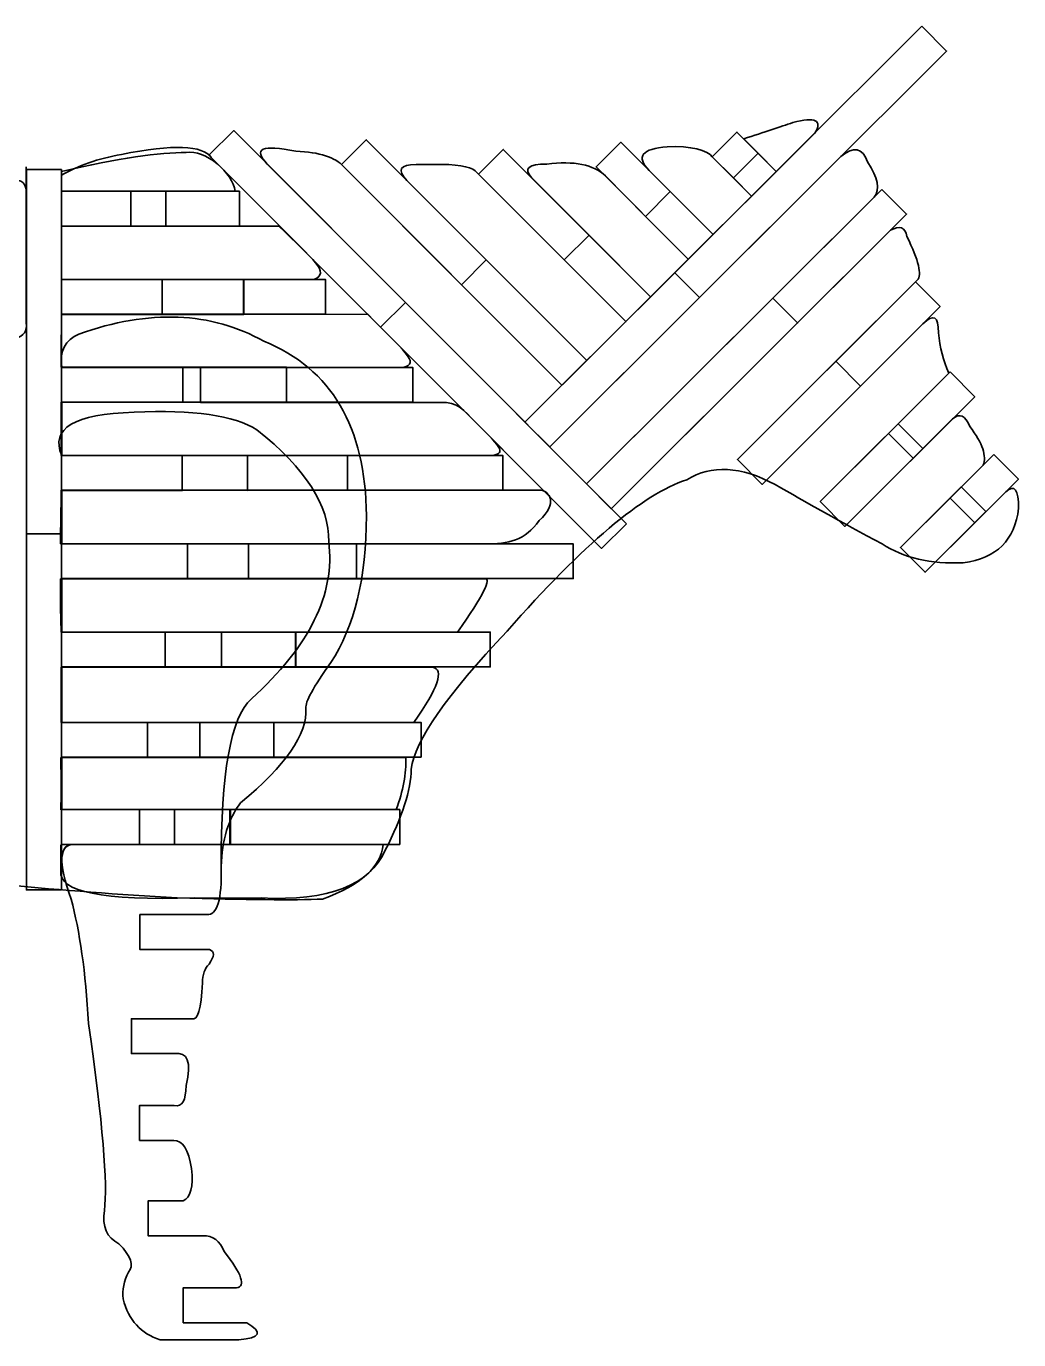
# Model space of a CAD drawing. Header units: inches. Extents: x -30.6 to 6.4, y -21.9 to 8.7.
# Drawn here: x -7.847 to -4.92, y 4.802 to 8.677 of the extents above; entities that cross this region are included whole.
import ezdxf

# ---------------------------------------------------------------- set-up
doc = ezdxf.new("R2010")
doc.units = ezdxf.units.IN
doc.header["$MEASUREMENT"] = 0
doc.layers.add('Layer 1', color=1, linetype='Continuous')

msp = doc.modelspace()

# ---------------------------------------------------------------- linework, layer by layer
at = {"layer": 'Layer 1', "color": 1, "lineweight": 35}
for points in [[(-7.7439, 8.0875), (-7.2189, 8.0875), (-7.2189, 8.19), (-7.7439, 8.19), (-7.7439, 8.0875)], [(-7.7439, 7.8272), (-6.9646, 7.8272), (-6.9646, 7.9296), (-7.7439, 7.9296), (-7.7439, 7.8272)], [(-7.7439, 7.5677), (-6.7072, 7.5677), (-6.7072, 7.6702), (-7.7439, 7.6702), (-7.7439, 7.5677)], [(-7.7439, 7.3079), (-6.4413, 7.3079), (-6.4413, 7.4103), (-7.7439, 7.4103), (-7.7439, 7.3079)], [(-7.7439, 7.0473), (-6.2339, 7.0473), (-6.2339, 7.1497), (-7.7439, 7.1497), (-7.7439, 7.0473)], [(-7.7439, 6.787), (-6.4786, 6.787), (-6.4786, 6.8894), (-7.7439, 6.8894), (-7.7439, 6.787)], [(-7.7439, 6.5206), (-6.683, 6.5206), (-6.683, 6.623), (-7.7439, 6.623), (-7.7439, 6.5206)], [(-7.7439, 6.2633), (-6.7458, 6.2633), (-6.7458, 6.3657), (-7.7439, 6.3657), (-7.7439, 6.2633)]]:
    msp.add_lwpolyline(points, close=True, dxfattribs=at)
at = {"layer": 'Layer 1', "color": 2, "lineweight": 35}
for points in [[(-7.7439, 8.0875), (-7.5389, 8.0875), (-7.5389, 8.19), (-7.7439, 8.19), (-7.7439, 8.0875)], [(-7.7439, 7.8272), (-7.4461, 7.8272), (-7.4461, 7.9296), (-7.7439, 7.9296), (-7.7439, 7.8272)], [(-7.7439, 7.5677), (-7.3338, 7.5677), (-7.3338, 7.6702), (-7.7439, 7.6702), (-7.7439, 7.5677)], [(-7.7439, 7.3079), (-7.1947, 7.3079), (-7.1947, 7.4103), (-7.7439, 7.4103), (-7.7439, 7.3079)], [(-7.7439, 7.0473), (-7.1918, 7.0473), (-7.1918, 7.1497), (-7.7439, 7.1497), (-7.7439, 7.0473)], [(-7.7439, 6.787), (-7.2713, 6.787), (-7.2713, 6.8894), (-7.7439, 6.8894), (-7.7439, 6.787)], [(-7.7439, 6.5206), (-7.3355, 6.5206), (-7.3355, 6.623), (-7.7439, 6.623), (-7.7439, 6.5206)], [(-7.7439, 6.2633), (-7.4099, 6.2633), (-7.4099, 6.3657), (-7.7439, 6.3657), (-7.7439, 6.2633)]]:
    msp.add_lwpolyline(points, close=True, dxfattribs=at)
at = {"layer": 'Layer 1', "color": 6, "lineweight": 35}
for points in [[(-7.436, 8.0875), (-7.2189, 8.0875), (-7.2189, 8.19), (-7.436, 8.19), (-7.436, 8.0875)], [(-7.2062, 7.8272), (-6.9646, 7.8272), (-6.9646, 7.9296), (-7.2062, 7.9296), (-7.2062, 7.8272)], [(-7.0799, 7.5677), (-6.7072, 7.5677), (-6.7072, 7.6702), (-7.0799, 7.6702), (-7.0799, 7.5677)], [(-6.8998, 7.3079), (-6.4413, 7.3079), (-6.4413, 7.4103), (-6.8998, 7.4103), (-6.8998, 7.3079)], [(-6.8737, 7.0473), (-6.2339, 7.0473), (-6.2339, 7.1497), (-6.8737, 7.1497), (-6.8737, 7.0473)], [(-7.0533, 6.787), (-6.4786, 6.787), (-6.4786, 6.8894), (-7.0533, 6.8894), (-7.0533, 6.787)], [(-7.1174, 6.5206), (-6.683, 6.5206), (-6.683, 6.623), (-7.1174, 6.623), (-7.1174, 6.5206)], [(-7.2466, 6.2633), (-6.7458, 6.2633), (-6.7458, 6.3657), (-7.2466, 6.3657), (-7.2466, 6.2633)]]:
    msp.add_lwpolyline(points, close=True, dxfattribs=at)
at = {"layer": 'Layer 1', "color": 30, "lineweight": 35}
for points in [[(-7.3855, 7.5677), (-6.7072, 7.5677), (-6.7072, 7.6702), (-7.3855, 7.6702), (-7.3855, 7.5677)], [(-7.3872, 7.3079), (-6.4413, 7.3079), (-6.4413, 7.4103), (-7.3872, 7.4103), (-7.3872, 7.3079)], [(-7.3719, 7.0473), (-6.2339, 7.0473), (-6.2339, 7.1497), (-7.3719, 7.1497), (-7.3719, 7.0473)], [(-7.438, 6.787), (-6.4786, 6.787), (-6.4786, 6.8894), (-7.438, 6.8894), (-7.438, 6.787)], [(-7.4895, 6.5206), (-6.683, 6.5206), (-6.683, 6.623), (-7.4895, 6.623), (-7.4895, 6.5206)], [(-7.5131, 6.2633), (-6.7458, 6.2633), (-6.7458, 6.3657), (-7.5131, 6.3657), (-7.5131, 6.2633)]]:
    msp.add_lwpolyline(points, close=True, dxfattribs=at)
at = {"layer": 'Layer 1', "color": 1, "lineweight": 35}
for points in [[(-5.2055, 8.6769), (-5.2055, 8.6769), (-5.1327, 8.6039), (-5.1327, 8.6039), (-5.1327, 8.6039), (-5.1327, 8.6039), (-6.3035, 7.4357), (-6.3035, 7.4357), (-6.3035, 7.4357), (-6.3035, 7.4357), (-6.3764, 7.5087), (-6.3764, 7.5087), (-6.3764, 7.5087), (-6.3764, 7.5087), (-5.2055, 8.6769), (-5.2055, 8.6769)], [(-6.0774, 7.2091), (-6.0774, 7.2091), (-6.1504, 7.1362), (-6.1504, 7.1362), (-6.1504, 7.1362), (-6.1504, 7.1362), (-7.3084, 8.2965), (-7.3084, 8.2965), (-7.3084, 8.2965), (-7.3084, 8.2965), (-7.2354, 8.3694), (-7.2354, 8.3694), (-7.2354, 8.3694), (-7.2354, 8.3694), (-6.0774, 7.2091), (-6.0774, 7.2091)], [(-6.1943, 7.6904), (-6.1943, 7.6904), (-6.2673, 7.6176), (-6.2673, 7.6176), (-6.2673, 7.6176), (-6.2673, 7.6176), (-6.9178, 8.2694), (-6.9178, 8.2694), (-6.9178, 8.2694), (-6.9178, 8.2694), (-6.8448, 8.3423), (-6.8448, 8.3423), (-6.8448, 8.3423), (-6.8448, 8.3423), (-6.1943, 7.6904), (-6.1943, 7.6904)], [(-5.8216, 8.0623), (-5.8216, 8.0623), (-5.8946, 7.9894), (-5.8946, 7.9894), (-5.8946, 7.9894), (-5.8946, 7.9894), (-6.1666, 8.2619), (-6.1666, 8.2619), (-6.1666, 8.2619), (-6.1666, 8.2619), (-6.0936, 8.3347), (-6.0936, 8.3347), (-6.0936, 8.3347), (-6.0936, 8.3347), (-5.8216, 8.0623), (-5.8216, 8.0623)], [(-5.635, 8.2485), (-5.635, 8.2485), (-5.708, 8.1756), (-5.708, 8.1756), (-5.708, 8.1756), (-5.708, 8.1756), (-5.8241, 8.2919), (-5.8241, 8.2919), (-5.8241, 8.2919), (-5.8241, 8.2919), (-5.7511, 8.3648), (-5.7511, 8.3648), (-5.7511, 8.3648), (-5.7511, 8.3648), (-5.635, 8.2485), (-5.635, 8.2485)], [(-6.0059, 7.8784), (-6.0059, 7.8784), (-6.0789, 7.8055), (-6.0789, 7.8055), (-6.0789, 7.8055), (-6.0789, 7.8055), (-6.5134, 8.241), (-6.5134, 8.241), (-6.5134, 8.241), (-6.5134, 8.241), (-6.4404, 8.3138), (-6.4404, 8.3138), (-6.4404, 8.3138), (-6.4404, 8.3138), (-6.0059, 7.8784), (-6.0059, 7.8784)], [(-7.847, 8.2541), (-7.847, 8.2541), (-7.7439, 8.2541), (-7.7439, 8.2541), (-7.7439, 8.2541), (-7.7439, 8.2541), (-7.7439, 6.1291), (-7.7439, 6.1291), (-7.7439, 6.1291), (-7.7439, 6.1291), (-7.847, 6.1291), (-7.847, 6.1291), (-7.847, 6.1291), (-7.847, 6.1291), (-7.847, 8.2541), (-7.847, 8.2541)], [(-5.3238, 8.1957), (-5.3238, 8.1957), (-5.2509, 8.1226), (-5.2509, 8.1226), (-5.2509, 8.1226), (-5.2509, 8.1226), (-6.1217, 7.2535), (-6.1217, 7.2535), (-6.1217, 7.2535), (-6.1217, 7.2535), (-6.1946, 7.3265), (-6.1946, 7.3265), (-6.1946, 7.3265), (-6.1946, 7.3265), (-5.3238, 8.1957), (-5.3238, 8.1957)], [(-5.2246, 7.9227), (-5.2246, 7.9227), (-5.1518, 7.8497), (-5.1518, 7.8497), (-5.1518, 7.8497), (-5.1518, 7.8497), (-5.6771, 7.3254), (-5.6771, 7.3254), (-5.6771, 7.3254), (-5.6771, 7.3254), (-5.75, 7.3984), (-5.75, 7.3984), (-5.75, 7.3984), (-5.75, 7.3984), (-5.2246, 7.9227), (-5.2246, 7.9227)], [(-5.1224, 7.657), (-5.1224, 7.657), (-5.0496, 7.584), (-5.0496, 7.584), (-5.0496, 7.584), (-5.0496, 7.584), (-5.4329, 7.2014), (-5.4329, 7.2014), (-5.4329, 7.2014), (-5.4329, 7.2014), (-5.5057, 7.2745), (-5.5057, 7.2745), (-5.5057, 7.2745), (-5.5057, 7.2745), (-5.1224, 7.657), (-5.1224, 7.657)], [(-4.9938, 7.4135), (-4.9938, 7.4135), (-4.921, 7.3404), (-4.921, 7.3404), (-4.921, 7.3404), (-4.921, 7.3404), (-5.1961, 7.0659), (-5.1961, 7.0659), (-5.1961, 7.0659), (-5.1961, 7.0659), (-5.2689, 7.1389), (-5.2689, 7.1389), (-5.2689, 7.1389), (-5.2689, 7.1389), (-4.9938, 7.4135), (-4.9938, 7.4135)]]:
    msp.add_open_spline(points, degree=3, knots=[0, 0, 0, 0, 0.25, 0.25, 0.25, 0.25, 0.5, 0.5, 0.5, 0.5, 0.75, 0.75, 0.75, 0.75, 1, 1, 1, 1], dxfattribs=at)
at = {"layer": 'Layer 1', "lineweight": 35}
for points, knots in [([(-5.5862, 8.3927), (-5.5196, 8.4101), (-5.498, 8.3998), (-5.5214, 8.3618), (-5.5214, 8.3618), (-5.5214, 8.3618), (-5.9345, 7.9496), (-5.9345, 7.9496), (-5.9345, 7.9496), (-5.9345, 7.9496), (-5.8617, 7.8766), (-5.8617, 7.8766), (-5.8617, 7.8766), (-5.8617, 7.8766), (-5.4448, 8.2925), (-5.4448, 8.2925), (-5.4448, 8.2925), (-5.4067, 8.3242), (-5.3805, 8.3189), (-5.3662, 8.2766), (-5.3662, 8.2766), (-5.3346, 8.2302), (-5.328, 8.1956), (-5.3464, 8.1729)], [0, 0, 0, 0, 0.166667, 0.166667, 0.166667, 0.166667, 0.333333, 0.333333, 0.333333, 0.333333, 0.5, 0.5, 0.5, 0.5, 0.666667, 0.666667, 0.666667, 0.666667, 0.833333, 0.833333, 0.833333, 0.833333, 1, 1, 1, 1]), ([(-5.5862, 8.3927), (-5.6233, 8.3802), (-5.6704, 8.3647), (-5.7311, 8.3448), (-5.7311, 8.3448), (-5.7311, 8.3448), (-5.6888, 8.3024), (-5.6888, 8.3024), (-5.6888, 8.3024), (-5.6888, 8.3024), (-5.7618, 8.2296), (-5.7618, 8.2296), (-5.7618, 8.2296), (-5.7618, 8.2296), (-5.8241, 8.2919), (-5.8241, 8.2919), (-5.8241, 8.2919), (-5.8359, 8.3101), (-5.889, 8.3257), (-5.9566, 8.3212)], [0, 0, 0, 0, 0.2, 0.2, 0.2, 0.2, 0.4, 0.4, 0.4, 0.4, 0.6, 0.6, 0.6, 0.6, 0.8, 0.8, 0.8, 0.8, 1, 1, 1, 1]), ([(-7.5663, 8.2991), (-7.6357, 8.2863), (-7.6948, 8.2657), (-7.7436, 8.2374), (-7.7436, 8.2374), (-7.7436, 8.2219), (-7.7436, 8.2057), (-7.7437, 8.1903)], [0, 0, 0, 0, 0.5, 0.5, 0.5, 0.5, 1, 1, 1, 1]), ([(-8.0005, 7.7519), (-7.8907, 7.7404), (-7.8397, 7.7567), (-7.8476, 7.8006), (-7.8476, 7.8006), (-7.8476, 7.9868), (-7.8476, 8.1405), (-7.8476, 8.2618)], [0, 0, 0, 0, 0.5, 0.5, 0.5, 0.5, 1, 1, 1, 1]), ([(-7.1368, 8.2705), (-7.1368, 8.2705), (-6.7291, 7.8621), (-6.7291, 7.8621), (-6.7291, 7.8621), (-6.7291, 7.8621), (-6.8021, 7.7892), (-6.8021, 7.7892), (-6.8021, 7.7892), (-6.8021, 7.7892), (-7.3018, 8.2898), (-7.3018, 8.2898)], [0, 0, 0, 0, 0.333333, 0.333333, 0.333333, 0.333333, 0.666667, 0.666667, 0.666667, 0.666667, 1, 1, 1, 1]), ([(-6.7248, 8.2219), (-6.7248, 8.2219), (-6.4907, 7.9874), (-6.4907, 7.9874), (-6.4907, 7.9874), (-6.4907, 7.9874), (-6.5637, 7.9145), (-6.5637, 7.9145), (-6.5637, 7.9145), (-6.5637, 7.9145), (-6.9121, 8.2636), (-6.9121, 8.2636)], [0, 0, 0, 0, 0.333333, 0.333333, 0.333333, 0.333333, 0.666667, 0.666667, 0.666667, 0.666667, 1, 1, 1, 1]), ([(-8, 8.1332), (-8.0018, 8.1667), (-7.9806, 8.1906), (-7.9362, 8.2048), (-7.9362, 8.2048), (-7.8729, 8.2364), (-7.8432, 8.2263), (-7.847, 8.1745)], [0, 0, 0, 0, 0.5, 0.5, 0.5, 0.5, 1, 1, 1, 1]), ([(-7.847, 8.1745), (-7.847, 8.1745), (-7.847, 7.1795), (-7.847, 7.1795), (-7.847, 7.1795), (-7.847, 7.1795), (-7.7439, 7.1795), (-7.7439, 7.1795), (-7.7439, 7.1795), (-7.7439, 7.1795), (-7.7439, 8.2487), (-7.7439, 8.2487)], [0, 0, 0, 0, 0.333333, 0.333333, 0.333333, 0.333333, 0.666667, 0.666667, 0.666667, 0.666667, 1, 1, 1, 1]), ([(-6.3573, 8.2304), (-6.3573, 8.2304), (-6.1874, 8.0603), (-6.1874, 8.0603), (-6.1874, 8.0603), (-6.1874, 8.0603), (-6.2604, 7.9875), (-6.2604, 7.9875), (-6.2604, 7.9875), (-6.2604, 7.9875), (-6.5231, 8.2506), (-6.5231, 8.2506)], [0, 0, 0, 0, 0.333333, 0.333333, 0.333333, 0.333333, 0.666667, 0.666667, 0.666667, 0.666667, 1, 1, 1, 1]), ([(-6.0104, 8.2514), (-6.0104, 8.2514), (-5.9481, 8.189), (-5.9481, 8.189), (-5.9481, 8.189), (-5.9481, 8.189), (-6.0211, 8.1161), (-6.0211, 8.1161), (-6.0211, 8.1161), (-6.0211, 8.1161), (-6.1389, 8.2357), (-6.1389, 8.2357)], [0, 0, 0, 0, 0.333333, 0.333333, 0.333333, 0.333333, 0.666667, 0.666667, 0.666667, 0.666667, 1, 1, 1, 1]), ([(-7.7437, 8.1903), (-7.7437, 8.1903), (-7.436, 8.1907), (-7.436, 8.1907), (-7.436, 8.1907), (-7.436, 8.1907), (-7.436, 8.0875), (-7.436, 8.0875), (-7.436, 8.0875), (-7.436, 8.0875), (-7.7437, 8.0871), (-7.7437, 8.0871), (-7.7437, 8.0871), (-7.7437, 8.0357), (-7.7438, 7.982), (-7.7439, 7.9306)], [0, 0, 0, 0, 0.25, 0.25, 0.25, 0.25, 0.5, 0.5, 0.5, 0.5, 0.75, 0.75, 0.75, 0.75, 1, 1, 1, 1]), ([(-7.0999, 8.0875), (-7.0999, 8.0875), (-7.5389, 8.0868), (-7.5389, 8.0868), (-7.5389, 8.0868), (-7.5389, 8.0868), (-7.5389, 8.19), (-7.5389, 8.19), (-7.5389, 8.19), (-7.5389, 8.19), (-7.2313, 8.1907), (-7.2313, 8.1907)], [0, 0, 0, 0, 0.333333, 0.333333, 0.333333, 0.333333, 0.666667, 0.666667, 0.666667, 0.666667, 1, 1, 1, 1]), ([(-5.2985, 8.075), (-5.2985, 8.075), (-5.5725, 7.8017), (-5.5725, 7.8017), (-5.5725, 7.8017), (-5.5725, 7.8017), (-5.6453, 7.8747), (-5.6453, 7.8747), (-5.6453, 7.8747), (-5.6453, 7.8747), (-5.3464, 8.1729), (-5.3464, 8.1729)], [0, 0, 0, 0, 0.333333, 0.333333, 0.333333, 0.333333, 0.666667, 0.666667, 0.666667, 0.666667, 1, 1, 1, 1]), ([(-5.2985, 8.075), (-5.2713, 8.0902), (-5.2551, 8.0842), (-5.2499, 8.0569), (-5.2499, 8.0569), (-5.2148, 7.9855), (-5.2046, 7.9426), (-5.2192, 7.928)], [0, 0, 0, 0, 0.5, 0.5, 0.5, 0.5, 1, 1, 1, 1]), ([(-7.7439, 7.9306), (-7.7439, 7.9306), (-7.2058, 7.93), (-7.2058, 7.93), (-7.2058, 7.93), (-7.2058, 7.93), (-7.2058, 7.8269), (-7.2058, 7.8269), (-7.2058, 7.8269), (-7.2058, 7.8269), (-7.7439, 7.8269), (-7.7439, 7.8269)], [0, 0, 0, 0, 0.333333, 0.333333, 0.333333, 0.333333, 0.666667, 0.666667, 0.666667, 0.666667, 1, 1, 1, 1]), ([(-6.9987, 7.9303), (-6.9987, 7.9303), (-7.4461, 7.9296), (-7.4461, 7.9296), (-7.4461, 7.9296), (-7.4461, 7.9296), (-7.4461, 7.8265), (-7.4461, 7.8265), (-7.4461, 7.8265), (-7.4461, 7.8265), (-6.84, 7.8272), (-6.84, 7.8272), (-6.84, 7.8272), (-6.7378, 7.7212), (-6.682, 7.6818), (-6.7357, 7.6702)], [0, 0, 0, 0, 0.25, 0.25, 0.25, 0.25, 0.5, 0.5, 0.5, 0.5, 0.75, 0.75, 0.75, 0.75, 1, 1, 1, 1]), ([(-5.2026, 7.7989), (-5.2026, 7.7989), (-5.3866, 7.6154), (-5.3866, 7.6154), (-5.3866, 7.6154), (-5.3866, 7.6154), (-5.4594, 7.6884), (-5.4594, 7.6884), (-5.4594, 7.6884), (-5.4594, 7.6884), (-5.2192, 7.928), (-5.2192, 7.928)], [0, 0, 0, 0, 0.333333, 0.333333, 0.333333, 0.333333, 0.666667, 0.666667, 0.666667, 0.666667, 1, 1, 1, 1]), ([(-7.3152, 6.0559), (-7.2843, 6.0526), (-7.27, 6.1), (-7.2724, 6.1981), (-7.2724, 6.1981), (-7.27, 6.2763), (-7.2509, 6.3389), (-7.2152, 6.386), (-7.2152, 6.386), (-7.0819, 6.4958), (-7.0176, 6.5888), (-7.0224, 6.6652), (-7.0224, 6.6652), (-7.0253, 6.6825), (-7.0009, 6.7272), (-6.9491, 6.7994), (-6.9491, 6.7994), (-6.8795, 6.9056), (-6.8444, 7.0499), (-6.8438, 7.2324), (-6.8438, 7.2324), (-6.8467, 7.4952), (-6.9475, 7.6669), (-7.1463, 7.7474), (-7.1463, 7.7474), (-7.3021, 7.8354), (-7.4841, 7.8425), (-7.6922, 7.7688), (-7.6922, 7.7688), (-7.7322, 7.752), (-7.7491, 7.7194), (-7.7428, 7.6709)], [0, 0, 0, 0, 0.125, 0.125, 0.125, 0.125, 0.25, 0.25, 0.25, 0.25, 0.375, 0.375, 0.375, 0.375, 0.5, 0.5, 0.5, 0.5, 0.625, 0.625, 0.625, 0.625, 0.75, 0.75, 0.75, 0.75, 0.875, 0.875, 0.875, 0.875, 1, 1, 1, 1]), ([(-5.2026, 7.7989), (-5.1711, 7.8301), (-5.1559, 7.8214), (-5.1568, 7.7729), (-5.1568, 7.7729), (-5.1527, 7.7295), (-5.1425, 7.6896), (-5.1262, 7.6531)], [0, 0, 0, 0, 0.5, 0.5, 0.5, 0.5, 1, 1, 1, 1]), ([(-7.7447, 7.671), (-7.7447, 7.671), (-7.0799, 7.6709), (-7.0799, 7.6709), (-7.0799, 7.6709), (-7.0799, 7.6709), (-7.0799, 7.5677), (-7.0799, 7.5677), (-7.0799, 7.5677), (-7.0799, 7.5677), (-7.7447, 7.5678), (-7.7447, 7.5678)], [0, 0, 0, 0, 0.333333, 0.333333, 0.333333, 0.333333, 0.666667, 0.666667, 0.666667, 0.666667, 1, 1, 1, 1]), ([(-7.7428, 7.6709), (-7.7428, 7.6709), (-7.3855, 7.6709), (-7.3855, 7.6709), (-7.3855, 7.6709), (-7.3855, 7.6709), (-7.3855, 7.5677), (-7.3855, 7.5677), (-7.3855, 7.5677), (-7.3855, 7.5677), (-7.7428, 7.5677), (-7.7428, 7.5677)], [0, 0, 0, 0, 0.333333, 0.333333, 0.333333, 0.333333, 0.666667, 0.666667, 0.666667, 0.666667, 1, 1, 1, 1]), ([(-6.626, 7.567), (-6.626, 7.567), (-7.3338, 7.567), (-7.3338, 7.567), (-7.3338, 7.567), (-7.3338, 7.567), (-7.3338, 7.6702), (-7.3338, 7.6702), (-7.3338, 7.6702), (-7.3338, 7.6702), (-6.7357, 7.6702), (-6.7357, 7.6702)], [0, 0, 0, 0, 0.333333, 0.333333, 0.333333, 0.333333, 0.666667, 0.666667, 0.666667, 0.666667, 1, 1, 1, 1]), ([(-5.115, 7.5186), (-5.115, 7.5186), (-5.2317, 7.4022), (-5.2317, 7.4022), (-5.2317, 7.4022), (-5.2317, 7.4022), (-5.3045, 7.4752), (-5.3045, 7.4752), (-5.3045, 7.4752), (-5.3045, 7.4752), (-5.1262, 7.6531), (-5.1262, 7.6531)], [0, 0, 0, 0, 0.333333, 0.333333, 0.333333, 0.333333, 0.666667, 0.666667, 0.666667, 0.666667, 1, 1, 1, 1]), ([(-6.626, 7.567), (-6.5752, 7.5708), (-6.5549, 7.5415), (-6.5253, 7.5119), (-6.5253, 7.5119), (-6.4537, 7.4401), (-6.4273, 7.4172), (-6.4721, 7.411)], [0, 0, 0, 0, 0.5, 0.5, 0.5, 0.5, 1, 1, 1, 1]), ([(-6.9551, 7.1563), (-6.9527, 7.2621), (-7.0233, 7.3721), (-7.167, 7.4864), (-7.167, 7.4864), (-7.2342, 7.5287), (-7.3551, 7.546), (-7.5295, 7.5383)], [0, 0, 0, 0, 0.5, 0.5, 0.5, 0.5, 1, 1, 1, 1]), ([(-5.115, 7.5186), (-5.0948, 7.5365), (-5.0777, 7.529), (-5.0638, 7.4961), (-5.0638, 7.4961), (-5.0266, 7.4459), (-5.0137, 7.408), (-5.025, 7.3823)], [0, 0, 0, 0, 0.5, 0.5, 0.5, 0.5, 1, 1, 1, 1]), ([(-7.7443, 7.4109), (-7.7443, 7.4109), (-6.8998, 7.411), (-6.8998, 7.411), (-6.8998, 7.411), (-6.8998, 7.411), (-6.8998, 7.3079), (-6.8998, 7.3079), (-6.8998, 7.3079), (-6.8998, 7.3079), (-7.7443, 7.3078), (-7.7443, 7.3078)], [0, 0, 0, 0, 0.333333, 0.333333, 0.333333, 0.333333, 0.666667, 0.666667, 0.666667, 0.666667, 1, 1, 1, 1]), ([(-7.7428, 7.4105), (-7.7428, 7.4105), (-7.3872, 7.4103), (-7.3872, 7.4103), (-7.3872, 7.4103), (-7.3872, 7.4103), (-7.3872, 7.3072), (-7.3872, 7.3072), (-7.3872, 7.3072), (-7.3872, 7.3072), (-7.7428, 7.3074), (-7.7428, 7.3074)], [0, 0, 0, 0, 0.333333, 0.333333, 0.333333, 0.333333, 0.666667, 0.666667, 0.666667, 0.666667, 1, 1, 1, 1]), ([(-7.7428, 7.4105), (-7.7428, 7.4105), (-7.3872, 7.4103), (-7.3872, 7.4103), (-7.3872, 7.4103), (-7.3872, 7.4103), (-7.3872, 7.3072), (-7.3872, 7.3072), (-7.3872, 7.3072), (-7.3872, 7.3072), (-7.7428, 7.3074), (-7.7428, 7.3074)], [0, 0, 0, 0, 0.333333, 0.333333, 0.333333, 0.333333, 0.666667, 0.666667, 0.666667, 0.666667, 1, 1, 1, 1]), ([(-6.4721, 7.3079), (-6.4721, 7.3079), (-7.1947, 7.3072), (-7.1947, 7.3072), (-7.1947, 7.3072), (-7.1947, 7.3072), (-7.1947, 7.4103), (-7.1947, 7.4103), (-7.1947, 7.4103), (-7.1947, 7.4103), (-6.4721, 7.411), (-6.4721, 7.411)], [0, 0, 0, 0, 0.333333, 0.333333, 0.333333, 0.333333, 0.666667, 0.666667, 0.666667, 0.666667, 1, 1, 1, 1]), ([(-4.9583, 7.3032), (-4.9326, 7.3264), (-4.92, 7.3103), (-4.9207, 7.2549), (-4.9207, 7.2549), (-4.9308, 7.1609), (-4.9851, 7.1073), (-5.0835, 7.0942), (-5.0835, 7.0942), (-5.1801, 7.0901), (-5.26, 7.1085), (-5.3232, 7.1496), (-5.3232, 7.1496), (-5.4449, 7.2151), (-5.5499, 7.2734), (-5.6381, 7.3246), (-5.6381, 7.3246), (-5.7395, 7.3794), (-5.8266, 7.3841), (-5.8994, 7.3389), (-5.8994, 7.3389), (-6.0282, 7.2972), (-6.2047, 7.1484), (-6.429, 6.8924), (-6.429, 6.8924), (-6.6067, 6.7043), (-6.701, 6.5685), (-6.7117, 6.4852), (-6.7117, 6.4852), (-6.7123, 6.4244), (-6.7379, 6.3447), (-6.7886, 6.2458), (-6.7886, 6.2458), (-6.834, 6.1428), (-6.9556, 6.0958), (-7.1536, 6.1051)], [0, 0, 0, 0, 0.111111, 0.111111, 0.111111, 0.111111, 0.222222, 0.222222, 0.222222, 0.222222, 0.333333, 0.333333, 0.333333, 0.333333, 0.444444, 0.444444, 0.444444, 0.444444, 0.555556, 0.555556, 0.555556, 0.555556, 0.666667, 0.666667, 0.666667, 0.666667, 0.777778, 0.777778, 0.777778, 0.777778, 0.888889, 0.888889, 0.888889, 0.888889, 1, 1, 1, 1]), ([(-4.9583, 7.3032), (-4.9583, 7.3032), (-5.0499, 7.2118), (-5.0499, 7.2118), (-5.0499, 7.2118), (-5.0499, 7.2118), (-5.1227, 7.2848), (-5.1227, 7.2848), (-5.1227, 7.2848), (-5.1227, 7.2848), (-5.025, 7.3823), (-5.025, 7.3823)], [0, 0, 0, 0, 0.333333, 0.333333, 0.333333, 0.333333, 0.666667, 0.666667, 0.666667, 0.666667, 1, 1, 1, 1]), ([(-6.4721, 7.3079), (-6.4243, 7.3079), (-6.3764, 7.3079), (-6.3286, 7.3079), (-6.3286, 7.3079), (-6.3063, 7.3064), (-6.2769, 7.27), (-6.3342, 7.2184), (-6.3342, 7.2184), (-6.3774, 7.1608), (-6.4228, 7.1484), (-6.4961, 7.1497)], [0, 0, 0, 0, 0.333333, 0.333333, 0.333333, 0.333333, 0.666667, 0.666667, 0.666667, 0.666667, 1, 1, 1, 1]), ([(-7.847, 7.1795), (-7.847, 7.1795), (-7.7439, 7.1795), (-7.7439, 7.1795), (-7.7439, 7.1795), (-7.7439, 7.1795), (-7.7439, 6.1291), (-7.7439, 6.1291), (-7.7439, 6.1291), (-7.7439, 6.1291), (-7.847, 6.1291), (-7.847, 6.1291), (-7.847, 6.1291), (-7.847, 6.1291), (-7.847, 7.1795), (-7.847, 7.1795)], [0, 0, 0, 0, 0.25, 0.25, 0.25, 0.25, 0.5, 0.5, 0.5, 0.5, 0.75, 0.75, 0.75, 0.75, 1, 1, 1, 1]), ([(-7.7465, 7.1501), (-7.7465, 7.1501), (-6.8737, 7.1497), (-6.8737, 7.1497), (-6.8737, 7.1497), (-6.8737, 7.1497), (-6.8737, 7.0466), (-6.8737, 7.0466), (-6.8737, 7.0466), (-6.8737, 7.0466), (-7.7465, 7.0469), (-7.7465, 7.0469)], [0, 0, 0, 0, 0.333333, 0.333333, 0.333333, 0.333333, 0.666667, 0.666667, 0.666667, 0.666667, 1, 1, 1, 1]), ([(-7.7428, 7.1502), (-7.7428, 7.1502), (-7.3719, 7.1497), (-7.3719, 7.1497), (-7.3719, 7.1497), (-7.3719, 7.1497), (-7.3719, 7.0466), (-7.3719, 7.0466), (-7.3719, 7.0466), (-7.3719, 7.0466), (-7.7428, 7.047), (-7.7428, 7.047)], [0, 0, 0, 0, 0.333333, 0.333333, 0.333333, 0.333333, 0.666667, 0.666667, 0.666667, 0.666667, 1, 1, 1, 1]), ([(-7.7428, 7.1502), (-7.7428, 7.1502), (-7.3719, 7.1497), (-7.3719, 7.1497), (-7.3719, 7.1497), (-7.3719, 7.1497), (-7.3719, 7.0466), (-7.3719, 7.0466), (-7.3719, 7.0466), (-7.3719, 7.0466), (-7.7428, 7.047), (-7.7428, 7.047)], [0, 0, 0, 0, 0.333333, 0.333333, 0.333333, 0.333333, 0.666667, 0.666667, 0.666667, 0.666667, 1, 1, 1, 1]), ([(-7.2724, 6.1981), (-7.2738, 6.4736), (-7.2441, 6.6384), (-7.1834, 6.6925), (-7.1834, 6.6925), (-7.0121, 6.8471), (-6.936, 7.0017), (-6.9551, 7.1563)], [0, 0, 0, 0, 0.5, 0.5, 0.5, 0.5, 1, 1, 1, 1]), ([(-6.4961, 7.0466), (-6.4961, 7.0466), (-7.1918, 7.0466), (-7.1918, 7.0466), (-7.1918, 7.0466), (-7.1918, 7.0466), (-7.1918, 7.1497), (-7.1918, 7.1497), (-7.1918, 7.1497), (-7.1918, 7.1497), (-6.4961, 7.1497), (-6.4961, 7.1497)], [0, 0, 0, 0, 0.333333, 0.333333, 0.333333, 0.333333, 0.666667, 0.666667, 0.666667, 0.666667, 1, 1, 1, 1]), ([(-7.7447, 6.8896), (-7.7447, 6.8896), (-7.0524, 6.8894), (-7.0524, 6.8894), (-7.0524, 6.8894), (-7.0524, 6.8894), (-7.0524, 6.7863), (-7.0524, 6.7863), (-7.0524, 6.7863), (-7.0524, 6.7863), (-7.7447, 6.7864), (-7.7447, 6.7864)], [0, 0, 0, 0, 0.333333, 0.333333, 0.333333, 0.333333, 0.666667, 0.666667, 0.666667, 0.666667, 1, 1, 1, 1]), ([(-7.7428, 6.8898), (-7.7428, 6.8898), (-7.438, 6.8894), (-7.438, 6.8894), (-7.438, 6.8894), (-7.438, 6.8894), (-7.438, 6.7863), (-7.438, 6.7863), (-7.438, 6.7863), (-7.438, 6.7863), (-7.7428, 6.7866), (-7.7428, 6.7866)], [0, 0, 0, 0, 0.333333, 0.333333, 0.333333, 0.333333, 0.666667, 0.666667, 0.666667, 0.666667, 1, 1, 1, 1]), ([(-7.7428, 6.8898), (-7.7428, 6.8898), (-7.438, 6.8894), (-7.438, 6.8894), (-7.438, 6.8894), (-7.438, 6.8894), (-7.438, 6.7863), (-7.438, 6.7863), (-7.438, 6.7863), (-7.438, 6.7863), (-7.7428, 6.7866), (-7.7428, 6.7866)], [0, 0, 0, 0, 0.333333, 0.333333, 0.333333, 0.333333, 0.666667, 0.666667, 0.666667, 0.666667, 1, 1, 1, 1]), ([(-6.6489, 6.7863), (-6.6489, 6.7863), (-7.2713, 6.7863), (-7.2713, 6.7863), (-7.2713, 6.7863), (-7.2713, 6.7863), (-7.2713, 6.8894), (-7.2713, 6.8894), (-7.2713, 6.8894), (-7.2713, 6.8894), (-6.5755, 6.8894), (-6.5755, 6.8894)], [0, 0, 0, 0, 0.333333, 0.333333, 0.333333, 0.333333, 0.666667, 0.666667, 0.666667, 0.666667, 1, 1, 1, 1]), ([(-7.745, 6.6231), (-7.745, 6.6231), (-7.1174, 6.623), (-7.1174, 6.623), (-7.1174, 6.623), (-7.1174, 6.623), (-7.1174, 6.5199), (-7.1174, 6.5199), (-7.1174, 6.5199), (-7.1174, 6.5199), (-7.745, 6.52), (-7.745, 6.52)], [0, 0, 0, 0, 0.333333, 0.333333, 0.333333, 0.333333, 0.666667, 0.666667, 0.666667, 0.666667, 1, 1, 1, 1]), ([(-7.7428, 6.623), (-7.7428, 6.623), (-7.4895, 6.623), (-7.4895, 6.623), (-7.4895, 6.623), (-7.4895, 6.623), (-7.4895, 6.5199), (-7.4895, 6.5199), (-7.4895, 6.5199), (-7.4895, 6.5199), (-7.7428, 6.5199), (-7.7428, 6.5199)], [0, 0, 0, 0, 0.333333, 0.333333, 0.333333, 0.333333, 0.666667, 0.666667, 0.666667, 0.666667, 1, 1, 1, 1]), ([(-7.7428, 6.623), (-7.7428, 6.623), (-7.4895, 6.623), (-7.4895, 6.623), (-7.4895, 6.623), (-7.4895, 6.623), (-7.4895, 6.5199), (-7.4895, 6.5199), (-7.4895, 6.5199), (-7.4895, 6.5199), (-7.7428, 6.5199), (-7.7428, 6.5199)], [0, 0, 0, 0, 0.333333, 0.333333, 0.333333, 0.333333, 0.666667, 0.666667, 0.666667, 0.666667, 1, 1, 1, 1]), ([(-6.7276, 6.5199), (-6.7276, 6.5199), (-7.3355, 6.5199), (-7.3355, 6.5199), (-7.3355, 6.5199), (-7.3355, 6.5199), (-7.3355, 6.623), (-7.3355, 6.623), (-7.3355, 6.623), (-7.3355, 6.623), (-6.7043, 6.623), (-6.7043, 6.623)], [0, 0, 0, 0, 0.333333, 0.333333, 0.333333, 0.333333, 0.666667, 0.666667, 0.666667, 0.666667, 1, 1, 1, 1]), ([(-7.7452, 6.3653), (-7.7452, 6.3653), (-7.2448, 6.3657), (-7.2448, 6.3657), (-7.2448, 6.3657), (-7.2448, 6.3657), (-7.2448, 6.2626), (-7.2448, 6.2626), (-7.2448, 6.2626), (-7.2448, 6.2626), (-7.7452, 6.2621), (-7.7452, 6.2621)], [0, 0, 0, 0, 0.333333, 0.333333, 0.333333, 0.333333, 0.666667, 0.666667, 0.666667, 0.666667, 1, 1, 1, 1]), ([(-7.7428, 6.3664), (-7.7428, 6.3664), (-7.5131, 6.3657), (-7.5131, 6.3657), (-7.5131, 6.3657), (-7.5131, 6.3657), (-7.5131, 6.2626), (-7.5131, 6.2626), (-7.5131, 6.2626), (-7.5131, 6.2626), (-7.706, 6.2633), (-7.706, 6.2633)], [0, 0, 0, 0, 0.333333, 0.333333, 0.333333, 0.333333, 0.666667, 0.666667, 0.666667, 0.666667, 1, 1, 1, 1]), ([(-7.7428, 6.3658), (-7.7428, 6.3658), (-7.5131, 6.3657), (-7.5131, 6.3657), (-7.5131, 6.3657), (-7.5131, 6.3657), (-7.5131, 6.2626), (-7.5131, 6.2626), (-7.5131, 6.2626), (-7.5131, 6.2626), (-7.706, 6.2626), (-7.706, 6.2626)], [0, 0, 0, 0, 0.333333, 0.333333, 0.333333, 0.333333, 0.666667, 0.666667, 0.666667, 0.666667, 1, 1, 1, 1]), ([(-6.7947, 6.2626), (-6.7947, 6.2626), (-7.4099, 6.2626), (-7.4099, 6.2626), (-7.4099, 6.2626), (-7.4099, 6.2626), (-7.4099, 6.3657), (-7.4099, 6.3657), (-7.4099, 6.3657), (-7.4099, 6.3657), (-6.7562, 6.3657), (-6.7562, 6.3657)], [0, 0, 0, 0, 0.333333, 0.333333, 0.333333, 0.333333, 0.666667, 0.666667, 0.666667, 0.666667, 1, 1, 1, 1]), ([(-6.7947, 6.2626), (-6.8007, 6.197), (-6.8603, 6.1434), (-6.9736, 6.1017), (-6.9736, 6.1017), (-7.0562, 6.0983), (-7.1991, 6.0996), (-7.4022, 6.1055), (-7.4022, 6.1055), (-7.5751, 6.1151), (-7.7421, 6.1279), (-7.9033, 6.1437), (-7.9033, 6.1437), (-8.0206, 6.1662), (-8.1536, 6.1523), (-8.3021, 6.1019), (-8.3021, 6.1019), (-8.3994, 6.0793), (-8.4835, 6.0543), (-8.5544, 6.0269), (-8.5544, 6.0269), (-8.6033, 6.0166), (-8.6236, 6.0293), (-8.6153, 6.065)], [0, 0, 0, 0, 0.166667, 0.166667, 0.166667, 0.166667, 0.333333, 0.333333, 0.333333, 0.333333, 0.5, 0.5, 0.5, 0.5, 0.666667, 0.666667, 0.666667, 0.666667, 0.833333, 0.833333, 0.833333, 0.833333, 1, 1, 1, 1]), ([(-7.706, 6.2633), (-7.751, 6.2666), (-7.754, 6.2108), (-7.7152, 6.1015), (-7.7152, 6.1015), (-7.6896, 6.0089), (-7.6724, 5.8867), (-7.6636, 5.735)], [0, 0, 0, 0, 0.5, 0.5, 0.5, 0.5, 1, 1, 1, 1]), ([(-7.706, 6.2626), (-7.751, 6.266), (-7.754, 6.2108), (-7.7152, 6.1015), (-7.7152, 6.1015), (-7.6896, 6.0089), (-7.6724, 5.8867), (-7.6636, 5.735)], [0, 0, 0, 0, 0.5, 0.5, 0.5, 0.5, 1, 1, 1, 1]), ([(-7.3152, 6.0559), (-7.3152, 6.0559), (-7.5123, 6.0559), (-7.5123, 6.0559), (-7.5123, 6.0559), (-7.5123, 6.0559), (-7.5123, 5.9527), (-7.5123, 5.9527), (-7.5123, 5.9527), (-7.5123, 5.9527), (-7.3068, 5.9527), (-7.3068, 5.9527)], [0, 0, 0, 0, 0.333333, 0.333333, 0.333333, 0.333333, 0.666667, 0.666667, 0.666667, 0.666667, 1, 1, 1, 1]), ([(-7.3152, 6.0559), (-7.3152, 6.0559), (-7.5123, 6.0559), (-7.5123, 6.0559), (-7.5123, 6.0559), (-7.5123, 6.0559), (-7.5123, 5.9527), (-7.5123, 5.9527), (-7.5123, 5.9527), (-7.5123, 5.9527), (-7.3068, 5.9527), (-7.3068, 5.9527)], [0, 0, 0, 0, 0.333333, 0.333333, 0.333333, 0.333333, 0.666667, 0.666667, 0.666667, 0.666667, 1, 1, 1, 1]), ([(-7.3586, 5.749), (-7.342, 5.7424), (-7.3317, 5.7776), (-7.3277, 5.8545), (-7.3277, 5.8545), (-7.3271, 5.879), (-7.3206, 5.8975), (-7.3081, 5.91), (-7.3081, 5.91), (-7.2918, 5.9339), (-7.2914, 5.9482), (-7.3068, 5.9527)], [0, 0, 0, 0, 0.333333, 0.333333, 0.333333, 0.333333, 0.666667, 0.666667, 0.666667, 0.666667, 1, 1, 1, 1]), ([(-7.3586, 5.749), (-7.342, 5.7424), (-7.3317, 5.7776), (-7.3277, 5.8545), (-7.3277, 5.8545), (-7.3271, 5.879), (-7.3206, 5.8975), (-7.3081, 5.91), (-7.3081, 5.91), (-7.2918, 5.9339), (-7.2914, 5.9482), (-7.3068, 5.9527)], [0, 0, 0, 0, 0.333333, 0.333333, 0.333333, 0.333333, 0.666667, 0.666667, 0.666667, 0.666667, 1, 1, 1, 1]), ([(-7.3586, 5.749), (-7.3586, 5.749), (-7.5373, 5.749), (-7.5373, 5.749), (-7.5373, 5.749), (-7.5373, 5.749), (-7.5373, 5.6458), (-7.5373, 5.6458), (-7.5373, 5.6458), (-7.5373, 5.6458), (-7.4107, 5.6458), (-7.4107, 5.6458)], [0, 0, 0, 0, 0.333333, 0.333333, 0.333333, 0.333333, 0.666667, 0.666667, 0.666667, 0.666667, 1, 1, 1, 1]), ([(-7.3586, 5.749), (-7.3586, 5.749), (-7.5373, 5.749), (-7.5373, 5.749), (-7.5373, 5.749), (-7.5373, 5.749), (-7.5373, 5.6458), (-7.5373, 5.6458), (-7.5373, 5.6458), (-7.5373, 5.6458), (-7.4107, 5.6458), (-7.4107, 5.6458)], [0, 0, 0, 0, 0.333333, 0.333333, 0.333333, 0.333333, 0.666667, 0.666667, 0.666667, 0.666667, 1, 1, 1, 1]), ([(-7.1971, 4.852), (-7.1489, 4.8232), (-7.1567, 4.8065), (-7.2203, 4.8017), (-7.2203, 4.8017), (-7.2977, 4.8017), (-7.3751, 4.8017), (-7.4525, 4.8017), (-7.4525, 4.8017), (-7.5093, 4.8196), (-7.5457, 4.8598), (-7.5617, 4.9222), (-7.5617, 4.9222), (-7.5646, 4.9484), (-7.5593, 4.9747), (-7.5456, 5.0009), (-7.5456, 5.0009), (-7.5289, 5.0206), (-7.5385, 5.0487), (-7.5742, 5.0851), (-7.5742, 5.0851), (-7.6099, 5.1023), (-7.6242, 5.1352), (-7.617, 5.1835), (-7.617, 5.1835), (-7.6065, 5.2593), (-7.6221, 5.4432), (-7.6636, 5.735)], [0, 0, 0, 0, 0.142857, 0.142857, 0.142857, 0.142857, 0.285714, 0.285714, 0.285714, 0.285714, 0.428571, 0.428571, 0.428571, 0.428571, 0.571429, 0.571429, 0.571429, 0.571429, 0.714286, 0.714286, 0.714286, 0.714286, 0.857143, 0.857143, 0.857143, 0.857143, 1, 1, 1, 1]), ([(-7.1971, 4.852), (-7.1489, 4.8232), (-7.1567, 4.8065), (-7.2203, 4.8017), (-7.2203, 4.8017), (-7.2977, 4.8017), (-7.3751, 4.8017), (-7.4525, 4.8017), (-7.4525, 4.8017), (-7.5093, 4.8196), (-7.5457, 4.8598), (-7.5617, 4.9222), (-7.5617, 4.9222), (-7.5646, 4.9484), (-7.5593, 4.9747), (-7.5456, 5.0009), (-7.5456, 5.0009), (-7.5289, 5.0206), (-7.5385, 5.0487), (-7.5742, 5.0851), (-7.5742, 5.0851), (-7.6099, 5.1023), (-7.6242, 5.1352), (-7.617, 5.1835), (-7.617, 5.1835), (-7.6065, 5.2593), (-7.6221, 5.4432), (-7.6636, 5.735)], [0, 0, 0, 0, 0.142857, 0.142857, 0.142857, 0.142857, 0.285714, 0.285714, 0.285714, 0.285714, 0.428571, 0.428571, 0.428571, 0.428571, 0.571429, 0.571429, 0.571429, 0.571429, 0.714286, 0.714286, 0.714286, 0.714286, 0.857143, 0.857143, 0.857143, 0.857143, 1, 1, 1, 1]), ([(-7.4107, 5.4929), (-7.3878, 5.4877), (-7.3763, 5.5074), (-7.3759, 5.5521), (-7.3759, 5.5521), (-7.3596, 5.6211), (-7.3712, 5.6523), (-7.4107, 5.6458)], [0, 0, 0, 0, 0.5, 0.5, 0.5, 0.5, 1, 1, 1, 1]), ([(-7.4107, 5.4929), (-7.3878, 5.4877), (-7.3763, 5.5074), (-7.3759, 5.5521), (-7.3759, 5.5521), (-7.3596, 5.6211), (-7.3712, 5.6523), (-7.4107, 5.6458)], [0, 0, 0, 0, 0.5, 0.5, 0.5, 0.5, 1, 1, 1, 1]), ([(-7.4107, 5.4929), (-7.4107, 5.4929), (-7.5132, 5.4929), (-7.5132, 5.4929), (-7.5132, 5.4929), (-7.5132, 5.4929), (-7.5132, 5.3897), (-7.5132, 5.3897), (-7.5132, 5.3897), (-7.5132, 5.3897), (-7.4125, 5.3897), (-7.4125, 5.3897)], [0, 0, 0, 0, 0.333333, 0.333333, 0.333333, 0.333333, 0.666667, 0.666667, 0.666667, 0.666667, 1, 1, 1, 1]), ([(-7.4107, 5.4929), (-7.4107, 5.4929), (-7.5132, 5.4929), (-7.5132, 5.4929), (-7.5132, 5.4929), (-7.5132, 5.4929), (-7.5132, 5.3897), (-7.5132, 5.3897), (-7.5132, 5.3897), (-7.5132, 5.3897), (-7.4125, 5.3897), (-7.4125, 5.3897)], [0, 0, 0, 0, 0.333333, 0.333333, 0.333333, 0.333333, 0.666667, 0.666667, 0.666667, 0.666667, 1, 1, 1, 1]), ([(-7.3848, 5.2115), (-7.3622, 5.221), (-7.3539, 5.2529), (-7.3599, 5.307), (-7.3599, 5.307), (-7.3685, 5.3629), (-7.3861, 5.3905), (-7.4125, 5.3897)], [0, 0, 0, 0, 0.5, 0.5, 0.5, 0.5, 1, 1, 1, 1]), ([(-7.3848, 5.2115), (-7.3622, 5.221), (-7.3539, 5.2529), (-7.3599, 5.307), (-7.3599, 5.307), (-7.3685, 5.3629), (-7.3861, 5.3905), (-7.4125, 5.3897)], [0, 0, 0, 0, 0.5, 0.5, 0.5, 0.5, 1, 1, 1, 1]), ([(-7.3848, 5.2115), (-7.3848, 5.2115), (-7.4882, 5.2115), (-7.4882, 5.2115), (-7.4882, 5.2115), (-7.4882, 5.2115), (-7.4882, 5.1083), (-7.4882, 5.1083), (-7.4882, 5.1083), (-7.4882, 5.1083), (-7.316, 5.1083), (-7.316, 5.1083)], [0, 0, 0, 0, 0.333333, 0.333333, 0.333333, 0.333333, 0.666667, 0.666667, 0.666667, 0.666667, 1, 1, 1, 1]), ([(-7.3848, 5.2115), (-7.3848, 5.2115), (-7.4882, 5.2115), (-7.4882, 5.2115), (-7.4882, 5.2115), (-7.4882, 5.2115), (-7.4882, 5.1083), (-7.4882, 5.1083), (-7.4882, 5.1083), (-7.4882, 5.1083), (-7.316, 5.1083), (-7.316, 5.1083)], [0, 0, 0, 0, 0.333333, 0.333333, 0.333333, 0.333333, 0.666667, 0.666667, 0.666667, 0.666667, 1, 1, 1, 1]), ([(-7.2277, 4.9551), (-7.1991, 4.9592), (-7.211, 4.9947), (-7.2634, 5.0618), (-7.2634, 5.0618), (-7.2759, 5.094), (-7.2968, 5.1095), (-7.3259, 5.1083)], [0, 0, 0, 0, 0.5, 0.5, 0.5, 0.5, 1, 1, 1, 1]), ([(-7.2277, 4.9551), (-7.1991, 4.9592), (-7.211, 4.9947), (-7.2634, 5.0618), (-7.2634, 5.0618), (-7.2759, 5.094), (-7.2968, 5.1095), (-7.3259, 5.1083)], [0, 0, 0, 0, 0.5, 0.5, 0.5, 0.5, 1, 1, 1, 1]), ([(-7.2277, 4.9551), (-7.2277, 4.9551), (-7.3842, 4.9551), (-7.3842, 4.9551), (-7.3842, 4.9551), (-7.3842, 4.9551), (-7.3842, 4.852), (-7.3842, 4.852), (-7.3842, 4.852), (-7.3842, 4.852), (-7.1971, 4.852), (-7.1971, 4.852)], [0, 0, 0, 0, 0.333333, 0.333333, 0.333333, 0.333333, 0.666667, 0.666667, 0.666667, 0.666667, 1, 1, 1, 1]), ([(-7.2277, 4.9551), (-7.2277, 4.9551), (-7.3842, 4.9551), (-7.3842, 4.9551), (-7.3842, 4.9551), (-7.3842, 4.9551), (-7.3842, 4.852), (-7.3842, 4.852), (-7.3842, 4.852), (-7.3842, 4.852), (-7.1971, 4.852), (-7.1971, 4.852)], [0, 0, 0, 0, 0.333333, 0.333333, 0.333333, 0.333333, 0.666667, 0.666667, 0.666667, 0.666667, 1, 1, 1, 1])]:
    msp.add_open_spline(points, degree=3, knots=knots, dxfattribs=at)
for points in [[(-7.7439, 8.2487), (-7.5757, 8.2874), (-7.4528, 8.3059), (-7.3753, 8.3041)], [(-7.3018, 8.2898), (-7.3262, 8.3262), (-7.4144, 8.3293), (-7.5663, 8.2991)], [(-7.2313, 8.1907), (-7.2364, 8.2413), (-7.3201, 8.317), (-7.3753, 8.3041)], [(-7.1368, 8.2705), (-7.1802, 8.3159), (-7.1521, 8.3286), (-7.0523, 8.3085)], [(-6.9121, 8.2636), (-6.9354, 8.2904), (-6.9821, 8.3054), (-7.0523, 8.3085)], [(-6.0104, 8.2514), (-6.0497, 8.2926), (-6.0317, 8.3159), (-5.9566, 8.3212)], [(-6.7248, 8.2219), (-6.7546, 8.2527), (-6.7455, 8.2686), (-6.6974, 8.2695)], [(-6.6974, 8.2695), (-6.6765, 8.2694), (-6.6592, 8.2694), (-6.6454, 8.2695)], [(-6.5231, 8.2506), (-6.5393, 8.2636), (-6.5801, 8.27), (-6.6454, 8.2696)], [(-6.3573, 8.2304), (-6.381, 8.2575), (-6.3658, 8.2707), (-6.3117, 8.27)], [(-6.3117, 8.27), (-6.2322, 8.2807), (-6.1746, 8.2692), (-6.1389, 8.2357)], [(-7.1024, 8.0875), (-7.001, 7.9885), (-6.9489, 7.9486), (-6.9987, 7.9303)], [(-7.7439, 7.8269), (-7.7439, 7.6644), (-7.7446, 7.742), (-7.7446, 7.671)], [(-7.7447, 7.5678), (-7.7447, 7.4107), (-7.7441, 7.4664), (-7.7441, 7.4109)], [(-7.7428, 7.5677), (-7.7428, 7.5135), (-7.7428, 7.4611), (-7.7428, 7.4105)], [(-7.5295, 7.5383), (-7.706, 7.5332), (-7.7771, 7.4906), (-7.7428, 7.4105)], [(-7.7443, 7.3078), (-7.7443, 7.2554), (-7.7463, 7.2024), (-7.7463, 7.15)], [(-7.7428, 7.3074), (-7.7428, 7.2615), (-7.7428, 7.2091), (-7.7428, 7.1502)], [(-7.7428, 7.3074), (-7.7428, 7.2615), (-7.7428, 7.2091), (-7.7428, 7.1502)], [(-7.7465, 7.0469), (-7.7465, 6.8897), (-7.7445, 6.9278), (-7.7445, 6.8896)], [(-7.7428, 6.8898), (-7.7428, 6.9571), (-7.7428, 7.0095), (-7.7428, 7.047)], [(-7.7428, 6.8898), (-7.7428, 6.9571), (-7.7428, 7.0095), (-7.7428, 7.047)], [(-6.4961, 7.0466), (-6.4729, 7.0501), (-6.4994, 6.9978), (-6.5755, 6.8894)], [(-7.7447, 6.7864), (-7.7447, 6.6292), (-7.7447, 6.6846), (-7.7447, 6.6231)], [(-7.7428, 6.623), (-7.7428, 6.6843), (-7.7428, 6.7431), (-7.7428, 6.7866)], [(-7.7428, 6.623), (-7.7428, 6.6843), (-7.7428, 6.7431), (-7.7428, 6.7866)], [(-6.6489, 6.7863), (-6.6137, 6.7793), (-6.6322, 6.7249), (-6.7043, 6.623)], [(-7.745, 6.52), (-7.7448, 6.4517), (-7.7448, 6.4018), (-7.745, 6.3652)], [(-7.7428, 6.5199), (-7.7428, 6.4651), (-7.7428, 6.4201), (-7.7428, 6.3664)], [(-7.7428, 6.5199), (-7.7428, 6.4651), (-7.7428, 6.4195), (-7.7428, 6.3658)], [(-6.7276, 6.5199), (-6.7264, 6.4722), (-6.7359, 6.4208), (-6.7562, 6.3657)], [(-7.7452, 6.2621), (-7.7452, 6.2097), (-7.7452, 6.2366), (-7.7452, 6.1842)], [(-7.3523, 6.1053), (-7.6221, 6.0973), (-7.753, 6.1236), (-7.7452, 6.1842)], [(-7.3152, 6.0559), (-7.2843, 6.0526), (-7.27, 6.1), (-7.2724, 6.1981)], [(-7.1536, 6.1051), (-7.2, 6.1046), (-7.2662, 6.1046), (-7.3523, 6.1051)]]:
    msp.add_open_spline(points, degree=3, dxfattribs=at)
at = {"layer": 'Layer 1', "color": 6, "lineweight": 35}
for points in [[(-5.635, 8.2485), (-5.635, 8.2485), (-5.708, 8.1756), (-5.708, 8.1756), (-5.708, 8.1756), (-5.708, 8.1756), (-5.7618, 8.2296), (-5.7618, 8.2296), (-5.7618, 8.2296), (-5.7618, 8.2296), (-5.6888, 8.3024), (-5.6888, 8.3024), (-5.6888, 8.3024), (-5.6888, 8.3024), (-5.635, 8.2485), (-5.635, 8.2485)], [(-5.8216, 8.0623), (-5.8216, 8.0623), (-5.8946, 7.9894), (-5.8946, 7.9894), (-5.8946, 7.9894), (-5.8946, 7.9894), (-6.0211, 8.1161), (-6.0211, 8.1161), (-6.0211, 8.1161), (-6.0211, 8.1161), (-5.9481, 8.189), (-5.9481, 8.189), (-5.9481, 8.189), (-5.9481, 8.189), (-5.8216, 8.0623), (-5.8216, 8.0623)], [(-6.0059, 7.8784), (-6.0059, 7.8784), (-6.0789, 7.8055), (-6.0789, 7.8055), (-6.0789, 7.8055), (-6.0789, 7.8055), (-6.2604, 7.9875), (-6.2604, 7.9875), (-6.2604, 7.9875), (-6.2604, 7.9875), (-6.1874, 8.0603), (-6.1874, 8.0603), (-6.1874, 8.0603), (-6.1874, 8.0603), (-6.0059, 7.8784), (-6.0059, 7.8784)], [(-6.1943, 7.6904), (-6.1943, 7.6904), (-6.2673, 7.6176), (-6.2673, 7.6176), (-6.2673, 7.6176), (-6.2673, 7.6176), (-6.5637, 7.9145), (-6.5637, 7.9145), (-6.5637, 7.9145), (-6.5637, 7.9145), (-6.4907, 7.9874), (-6.4907, 7.9874), (-6.4907, 7.9874), (-6.4907, 7.9874), (-6.1943, 7.6904), (-6.1943, 7.6904)], [(-5.9345, 7.9496), (-5.9345, 7.9496), (-5.8617, 7.8766), (-5.8617, 7.8766), (-5.8617, 7.8766), (-5.8617, 7.8766), (-6.3035, 7.4357), (-6.3035, 7.4357), (-6.3035, 7.4357), (-6.3035, 7.4357), (-6.3764, 7.5087), (-6.3764, 7.5087), (-6.3764, 7.5087), (-6.3764, 7.5087), (-5.9345, 7.9496), (-5.9345, 7.9496)], [(-6.0774, 7.2091), (-6.0774, 7.2091), (-6.1504, 7.1362), (-6.1504, 7.1362), (-6.1504, 7.1362), (-6.1504, 7.1362), (-6.8021, 7.7892), (-6.8021, 7.7892), (-6.8021, 7.7892), (-6.8021, 7.7892), (-6.7291, 7.8621), (-6.7291, 7.8621), (-6.7291, 7.8621), (-6.7291, 7.8621), (-6.0774, 7.2091), (-6.0774, 7.2091)], [(-5.4594, 7.6884), (-5.4594, 7.6884), (-5.3866, 7.6154), (-5.3866, 7.6154), (-5.3866, 7.6154), (-5.3866, 7.6154), (-5.6771, 7.3254), (-5.6771, 7.3254), (-5.6771, 7.3254), (-5.6771, 7.3254), (-5.75, 7.3984), (-5.75, 7.3984), (-5.75, 7.3984), (-5.75, 7.3984), (-5.4594, 7.6884), (-5.4594, 7.6884)], [(-5.3045, 7.4752), (-5.3045, 7.4752), (-5.2317, 7.4022), (-5.2317, 7.4022), (-5.2317, 7.4022), (-5.2317, 7.4022), (-5.4329, 7.2014), (-5.4329, 7.2014), (-5.4329, 7.2014), (-5.4329, 7.2014), (-5.5057, 7.2745), (-5.5057, 7.2745), (-5.5057, 7.2745), (-5.5057, 7.2745), (-5.3045, 7.4752), (-5.3045, 7.4752)], [(-5.1227, 7.2848), (-5.1227, 7.2848), (-5.0499, 7.2118), (-5.0499, 7.2118), (-5.0499, 7.2118), (-5.0499, 7.2118), (-5.1961, 7.0659), (-5.1961, 7.0659), (-5.1961, 7.0659), (-5.1961, 7.0659), (-5.2689, 7.1389), (-5.2689, 7.1389), (-5.2689, 7.1389), (-5.2689, 7.1389), (-5.1227, 7.2848), (-5.1227, 7.2848)]]:
    msp.add_open_spline(points, degree=3, knots=[0, 0, 0, 0, 0.25, 0.25, 0.25, 0.25, 0.5, 0.5, 0.5, 0.5, 0.75, 0.75, 0.75, 0.75, 1, 1, 1, 1], dxfattribs=at)
at = {"layer": 'Layer 1', "color": 30, "lineweight": 35}
for points in [[(-5.6453, 7.8747), (-5.6453, 7.8747), (-5.5725, 7.8017), (-5.5725, 7.8017), (-5.5725, 7.8017), (-5.5725, 7.8017), (-6.1217, 7.2535), (-6.1217, 7.2535), (-6.1217, 7.2535), (-6.1217, 7.2535), (-6.1946, 7.3265), (-6.1946, 7.3265), (-6.1946, 7.3265), (-6.1946, 7.3265), (-5.6453, 7.8747), (-5.6453, 7.8747)], [(-5.4594, 7.6884), (-5.4594, 7.6884), (-5.3866, 7.6154), (-5.3866, 7.6154), (-5.3866, 7.6154), (-5.3866, 7.6154), (-5.6771, 7.3254), (-5.6771, 7.3254), (-5.6771, 7.3254), (-5.6771, 7.3254), (-5.75, 7.3984), (-5.75, 7.3984), (-5.75, 7.3984), (-5.75, 7.3984), (-5.4594, 7.6884), (-5.4594, 7.6884)], [(-5.2756, 7.5042), (-5.2756, 7.5042), (-5.2027, 7.4311), (-5.2027, 7.4311), (-5.2027, 7.4311), (-5.2027, 7.4311), (-5.4329, 7.2014), (-5.4329, 7.2014), (-5.4329, 7.2014), (-5.4329, 7.2014), (-5.5057, 7.2745), (-5.5057, 7.2745), (-5.5057, 7.2745), (-5.5057, 7.2745), (-5.2756, 7.5042), (-5.2756, 7.5042)], [(-5.0896, 7.3179), (-5.0896, 7.3179), (-5.0168, 7.2449), (-5.0168, 7.2449), (-5.0168, 7.2449), (-5.0168, 7.2449), (-5.1961, 7.0659), (-5.1961, 7.0659), (-5.1961, 7.0659), (-5.1961, 7.0659), (-5.2689, 7.1389), (-5.2689, 7.1389), (-5.2689, 7.1389), (-5.2689, 7.1389), (-5.0896, 7.3179), (-5.0896, 7.3179)]]:
    msp.add_open_spline(points, degree=3, knots=[0, 0, 0, 0, 0.25, 0.25, 0.25, 0.25, 0.5, 0.5, 0.5, 0.5, 0.75, 0.75, 0.75, 0.75, 1, 1, 1, 1], dxfattribs=at)

doc.saveas('drawing.dxf')
